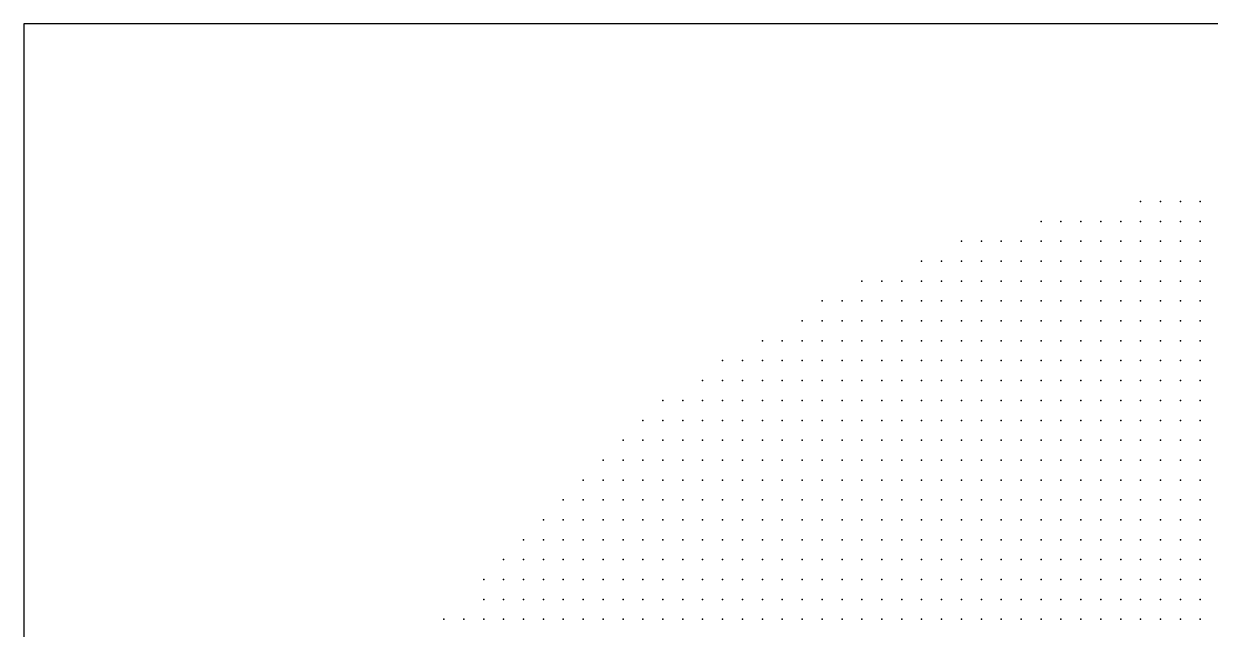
# Model space of a CAD drawing. Header units: millimetres. Extents: x 2848 to 6961, y 1568 to 7914.
# Drawn here: x 4523.9 to 4583.5, y 1676.5 to 1706.9 of the extents above; entities that cross this region are included whole.
import ezdxf

# ---------------------------------------------------------------- set-up
doc = ezdxf.new("R2010")
doc.units = ezdxf.units.MM
doc.header["$PDSIZE"] = -2

msp = doc.modelspace()

# ---------------------------------------------------------------- linework, layer by layer
msp.add_lwpolyline([(4523.893, 1586.933), (4643.893, 1586.933), (4643.893, 1706.933), (4523.893, 1706.933)], close=True)
at = {"color": 22, "true_color": 0xc83231}
for p in [(4580, 1698), (4581, 1698), (4575, 1697), (4576, 1697), (4577, 1697), (4578, 1697), (4579, 1697), (4580, 1697), (4581, 1697), (4573, 1696), (4576, 1696)]:
    msp.add_point(p, dxfattribs=at)
at = {"color": 22, "true_color": 0xdf3535}
for p in [(4582, 1698), (4583, 1698), (4582, 1697), (4583, 1697)]:
    msp.add_point(p, dxfattribs=at)
at = {"color": 22, "true_color": 0xc71a14}
for p in [(4571, 1696), (4572, 1696), (4569, 1695), (4570, 1695), (4571, 1695), (4572, 1695), (4573, 1695), (4566, 1694), (4567, 1694), (4568, 1694), (4569, 1694), (4570, 1694), (4571, 1694), (4572, 1694), (4573, 1694), (4568, 1693)]:
    msp.add_point(p, dxfattribs=at)
at = {"color": 13, "true_color": 0xb95555}
msp.add_point((4574, 1696), dxfattribs=at)
at = {"color": 15, "true_color": 0xb83a3b}
msp.add_point((4575, 1696), dxfattribs=at)
at = {"color": 22, "true_color": 0xdd3333}
msp.add_point((4577, 1696), dxfattribs=at)
at = {"color": 20, "true_color": 0xea3635}
msp.add_point((4578, 1696), dxfattribs=at)
at = {"color": 22, "true_color": 0xce3a2e}
for p in [(4579, 1696), (4577, 1684)]:
    msp.add_point(p, dxfattribs=at)
at = {"color": 22, "true_color": 0xd0392e}
for p in [(4580, 1696), (4575, 1691), (4575, 1690), (4576, 1687), (4576, 1686)]:
    msp.add_point(p, dxfattribs=at)
at = {"color": 22, "true_color": 0xd0382b}
msp.add_point((4581, 1696), dxfattribs=at)
at = {"color": 22, "true_color": 0xd2382c}
msp.add_point((4582, 1696), dxfattribs=at)
at = {"color": 22, "true_color": 0xd7392d}
msp.add_point((4583, 1696), dxfattribs=at)
at = {"color": 22, "true_color": 0xcc3228}
for p in [(4574, 1695), (4571, 1689), (4571, 1688), (4571, 1687), (4572, 1687), (4572, 1686), (4572, 1685)]:
    msp.add_point(p, dxfattribs=at)
at = {"color": 22, "true_color": 0xd2352c}
msp.add_point((4575, 1695), dxfattribs=at)
at = {"color": 22, "true_color": 0xd3362d}
msp.add_point((4576, 1695), dxfattribs=at)
at = {"color": 22, "true_color": 0xd03428}
msp.add_point((4577, 1695), dxfattribs=at)
at = {"color": 22, "true_color": 0xcd2f24}
for p in [(4578, 1695), (4577, 1679)]:
    msp.add_point(p, dxfattribs=at)
at = {"color": 22, "true_color": 0xd34134}
for p in [(4579, 1695), (4577, 1694)]:
    msp.add_point(p, dxfattribs=at)
at = {"color": 22, "true_color": 0xd44233}
msp.add_point((4580, 1695), dxfattribs=at)
at = {"color": 22, "true_color": 0xd54133}
msp.add_point((4581, 1695), dxfattribs=at)
at = {"color": 22, "true_color": 0xd74133}
msp.add_point((4582, 1695), dxfattribs=at)
at = {"color": 22, "true_color": 0xd84032}
msp.add_point((4583, 1695), dxfattribs=at)
at = {"color": 22, "true_color": 0xd13c26}
msp.add_point((4574, 1694), dxfattribs=at)
at = {"color": 22, "true_color": 0xd4412f}
msp.add_point((4575, 1694), dxfattribs=at)
at = {"color": 22, "true_color": 0xd54334}
msp.add_point((4576, 1694), dxfattribs=at)
at = {"color": 22, "true_color": 0xd03d33}
msp.add_point((4578, 1694), dxfattribs=at)
at = {"color": 22, "true_color": 0xd1322c}
msp.add_point((4579, 1694), dxfattribs=at)
at = {"color": 22, "true_color": 0xd4352f}
msp.add_point((4580, 1694), dxfattribs=at)
at = {"color": 22, "true_color": 0xd83933}
msp.add_point((4581, 1694), dxfattribs=at)
at = {"color": 22, "true_color": 0xdc3d37}
msp.add_point((4582, 1694), dxfattribs=at)
at = {"color": 13, "true_color": 0xdf403a}
msp.add_point((4583, 1694), dxfattribs=at)
at = {"color": 22, "true_color": 0xc32317}
for p in [(4564, 1693), (4565, 1693), (4563, 1692), (4564, 1692), (4565, 1692), (4561, 1691), (4562, 1691), (4563, 1691), (4564, 1691), (4565, 1691), (4559, 1690), (4560, 1690), (4561, 1690), (4562, 1690), (4563, 1690), (4564, 1690), (4565, 1690), (4563, 1684), (4564, 1678)]:
    msp.add_point(p, dxfattribs=at)
at = {"color": 13, "true_color": 0xd85157}
msp.add_point((4566, 1693), dxfattribs=at)
at = {"color": 242, "true_color": 0xce282c}
msp.add_point((4567, 1693), dxfattribs=at)
at = {"color": 22, "true_color": 0xcc2918}
msp.add_point((4569, 1693), dxfattribs=at)
at = {"color": 22, "true_color": 0xd84028}
msp.add_point((4570, 1693), dxfattribs=at)
at = {"color": 22, "true_color": 0xbc4328}
msp.add_point((4571, 1693), dxfattribs=at)
at = {"color": 22, "true_color": 0xbd3f26}
msp.add_point((4572, 1693), dxfattribs=at)
at = {"color": 22, "true_color": 0xbd3b25}
msp.add_point((4573, 1693), dxfattribs=at)
at = {"color": 22, "true_color": 0xc23625}
msp.add_point((4574, 1693), dxfattribs=at)
at = {"color": 22, "true_color": 0xc83426}
msp.add_point((4575, 1693), dxfattribs=at)
at = {"color": 22, "true_color": 0xd1342b}
msp.add_point((4576, 1693), dxfattribs=at)
at = {"color": 22, "true_color": 0xd83530}
msp.add_point((4577, 1693), dxfattribs=at)
at = {"color": 22, "true_color": 0xdb3632}
msp.add_point((4578, 1693), dxfattribs=at)
at = {"color": 15, "true_color": 0xc64734}
for p in [(4579, 1693), (4580, 1693)]:
    msp.add_point(p, dxfattribs=at)
at = {"color": 15, "true_color": 0xc64937}
for p in [(4581, 1693), (4582, 1693)]:
    msp.add_point(p, dxfattribs=at)
at = {"color": 15, "true_color": 0xc44937}
msp.add_point((4583, 1693), dxfattribs=at)
at = {"color": 22, "true_color": 0xb81d1b}
msp.add_point((4566, 1692), dxfattribs=at)
at = {"color": 22, "true_color": 0xcc2a25}
msp.add_point((4567, 1692), dxfattribs=at)
at = {"color": 22, "true_color": 0xcf2f23}
msp.add_point((4568, 1692), dxfattribs=at)
at = {"color": 22, "true_color": 0xcb301e}
msp.add_point((4569, 1692), dxfattribs=at)
at = {"color": 22, "true_color": 0xcb341f}
msp.add_point((4570, 1692), dxfattribs=at)
at = {"color": 242, "true_color": 0xd82835}
msp.add_point((4571, 1692), dxfattribs=at)
at = {"color": 242, "true_color": 0xd92a37}
msp.add_point((4572, 1692), dxfattribs=at)
at = {"color": 242, "true_color": 0xd92f38}
msp.add_point((4573, 1692), dxfattribs=at)
at = {"color": 242, "true_color": 0xd73437}
msp.add_point((4574, 1692), dxfattribs=at)
at = {"color": 22, "true_color": 0xd43633}
msp.add_point((4575, 1692), dxfattribs=at)
at = {"color": 22, "true_color": 0xd13a33}
msp.add_point((4576, 1692), dxfattribs=at)
at = {"color": 22, "true_color": 0xcf3c32}
msp.add_point((4577, 1692), dxfattribs=at)
at = {"color": 22, "true_color": 0xcf4032}
msp.add_point((4578, 1692), dxfattribs=at)
at = {"color": 22, "true_color": 0xde3b32}
for p in [(4579, 1692), (4580, 1692)]:
    msp.add_point(p, dxfattribs=at)
at = {"color": 22, "true_color": 0xdc3b31}
msp.add_point((4581, 1692), dxfattribs=at)
at = {"color": 22, "true_color": 0xdd3c32}
msp.add_point((4582, 1692), dxfattribs=at)
at = {"color": 22, "true_color": 0xdc3e35}
msp.add_point((4583, 1692), dxfattribs=at)
at = {"color": 22, "true_color": 0xcc2e22}
msp.add_point((4566, 1691), dxfattribs=at)
at = {"color": 22, "true_color": 0xce3024}
for p in [(4567, 1691), (4569, 1679)]:
    msp.add_point(p, dxfattribs=at)
at = {"color": 22, "true_color": 0xcd3124}
for p in [(4568, 1691), (4570, 1682)]:
    msp.add_point(p, dxfattribs=at)
at = {"color": 22, "true_color": 0xcb2f22}
for p in [(4569, 1691), (4569, 1690), (4568, 1689), (4569, 1686)]:
    msp.add_point(p, dxfattribs=at)
at = {"color": 22, "true_color": 0xc72e20}
msp.add_point((4570, 1691), dxfattribs=at)
at = {"color": 22, "true_color": 0xcd3329}
for p in [(4571, 1691), (4571, 1690), (4572, 1690), (4572, 1689), (4572, 1688)]:
    msp.add_point(p, dxfattribs=at)
at = {"color": 22, "true_color": 0xce342a}
msp.add_point((4572, 1691), dxfattribs=at)
at = {"color": 22, "true_color": 0xce362b}
for p in [(4573, 1691), (4573, 1690), (4574, 1688), (4574, 1687), (4574, 1686)]:
    msp.add_point(p, dxfattribs=at)
at = {"color": 22, "true_color": 0xcf372c}
for p in [(4574, 1691), (4574, 1690), (4574, 1689)]:
    msp.add_point(p, dxfattribs=at)
at = {"color": 22, "true_color": 0xd13a2f}
for p in [(4576, 1691), (4576, 1690), (4576, 1689), (4576, 1688)]:
    msp.add_point(p, dxfattribs=at)
at = {"color": 22, "true_color": 0xd13d31}
for p in [(4577, 1691), (4578, 1691), (4578, 1690), (4578, 1689)]:
    msp.add_point(p, dxfattribs=at)
at = {"color": 22, "true_color": 0xcf3d30}
for p in [(4579, 1691), (4579, 1690), (4579, 1689), (4579, 1688), (4579, 1687), (4579, 1686), (4579, 1685), (4579, 1684)]:
    msp.add_point(p, dxfattribs=at)
at = {"color": 22, "true_color": 0xd03e31}
for p in [(4580, 1691), (4580, 1690), (4580, 1689), (4580, 1688), (4580, 1687), (4580, 1686), (4580, 1685), (4580, 1684)]:
    msp.add_point(p, dxfattribs=at)
at = {"color": 22, "true_color": 0xd24033}
for p in [(4581, 1691), (4581, 1690), (4581, 1689), (4581, 1688), (4581, 1687), (4581, 1686), (4581, 1685), (4581, 1684)]:
    msp.add_point(p, dxfattribs=at)
at = {"color": 22, "true_color": 0xd44235}
for p in [(4582, 1691), (4582, 1690), (4582, 1689), (4582, 1688), (4582, 1687), (4582, 1686), (4582, 1685), (4582, 1684)]:
    msp.add_point(p, dxfattribs=at)
at = {"color": 22, "true_color": 0xd64437}
for p in [(4583, 1691), (4583, 1690), (4583, 1689), (4583, 1688), (4583, 1687), (4583, 1686), (4583, 1685), (4583, 1684)]:
    msp.add_point(p, dxfattribs=at)
at = {"color": 22, "true_color": 0xcb2d21}
for p in [(4566, 1690), (4567, 1689)]:
    msp.add_point(p, dxfattribs=at)
at = {"color": 22, "true_color": 0xcd2f23}
msp.add_point((4567, 1690), dxfattribs=at)
at = {"color": 22, "true_color": 0xcc3023}
for p in [(4568, 1690), (4569, 1689), (4569, 1688), (4569, 1687)]:
    msp.add_point(p, dxfattribs=at)
at = {"color": 22, "true_color": 0xc82f21}
for p in [(4570, 1690), (4570, 1684), (4567, 1683)]:
    msp.add_point(p, dxfattribs=at)
at = {"color": 22, "true_color": 0xd03c30}
for p in [(4577, 1690), (4577, 1689), (4577, 1688), (4578, 1688), (4578, 1687), (4578, 1686)]:
    msp.add_point(p, dxfattribs=at)
at = {"color": 14, "true_color": 0xaf0000}
for p in [(4558, 1689), (4556, 1688), (4557, 1688), (4558, 1688), (4555, 1687), (4556, 1687), (4557, 1687), (4558, 1687), (4554, 1686)]:
    msp.add_point(p, dxfattribs=at)
at = {"color": 242, "true_color": 0xc01b22}
msp.add_point((4559, 1689), dxfattribs=at)
at = {"color": 12, "true_color": 0xd2070b}
msp.add_point((4560, 1689), dxfattribs=at)
at = {"color": 22, "true_color": 0xd22715}
msp.add_point((4561, 1689), dxfattribs=at)
at = {"color": 24, "true_color": 0x9e2400}
msp.add_point((4562, 1689), dxfattribs=at)
at = {"color": 22, "true_color": 0xc42418}
for p in [(4563, 1689), (4563, 1685), (4564, 1684)]:
    msp.add_point(p, dxfattribs=at)
at = {"color": 22, "true_color": 0xc6261a}
for p in [(4564, 1689), (4563, 1688), (4564, 1688), (4563, 1687), (4564, 1687), (4565, 1687), (4565, 1686), (4565, 1685), (4565, 1684), (4565, 1683)]:
    msp.add_point(p, dxfattribs=at)
at = {"color": 22, "true_color": 0xc8281c}
msp.add_point((4565, 1689), dxfattribs=at)
at = {"color": 22, "true_color": 0xc92b1f}
for p in [(4566, 1689), (4567, 1688), (4567, 1684), (4568, 1678)]:
    msp.add_point(p, dxfattribs=at)
at = {"color": 22, "true_color": 0xca3123}
for p in [(4570, 1689), (4570, 1686)]:
    msp.add_point(p, dxfattribs=at)
at = {"color": 22, "true_color": 0xcd352a}
for p in [(4573, 1689), (4573, 1688), (4574, 1685), (4574, 1684)]:
    msp.add_point(p, dxfattribs=at)
at = {"color": 22, "true_color": 0xcf382d}
for p in [(4575, 1689), (4575, 1688), (4575, 1687), (4576, 1685), (4576, 1684)]:
    msp.add_point(p, dxfattribs=at)
at = {"color": 12, "true_color": 0xca1911}
msp.add_point((4559, 1688), dxfattribs=at)
at = {"color": 22, "true_color": 0xd51f12}
msp.add_point((4560, 1688), dxfattribs=at)
at = {"color": 22, "true_color": 0xc91a09}
msp.add_point((4561, 1688), dxfattribs=at)
at = {"color": 22, "true_color": 0xd12a18}
msp.add_point((4562, 1688), dxfattribs=at)
at = {"color": 22, "true_color": 0xc7271b}
for p in [(4565, 1688), (4570, 1680)]:
    msp.add_point(p, dxfattribs=at)
at = {"color": 22, "true_color": 0xc7291d}
for p in [(4566, 1688), (4566, 1684)]:
    msp.add_point(p, dxfattribs=at)
at = {"color": 22, "true_color": 0xca2e21}
for p in [(4568, 1688), (4569, 1685), (4569, 1684)]:
    msp.add_point(p, dxfattribs=at)
at = {"color": 22, "true_color": 0xcb3224}
for p in [(4570, 1688), (4570, 1687)]:
    msp.add_point(p, dxfattribs=at)
at = {"color": 22, "true_color": 0xc42a12}
msp.add_point((4559, 1687), dxfattribs=at)
at = {"color": 22, "true_color": 0xb92e17}
msp.add_point((4560, 1687), dxfattribs=at)
at = {"color": 22, "true_color": 0xca2c23}
msp.add_point((4561, 1687), dxfattribs=at)
at = {"color": 242, "true_color": 0xd31821}
msp.add_point((4562, 1687), dxfattribs=at)
at = {"color": 22, "true_color": 0xc6281c}
for p in [(4566, 1687), (4566, 1686), (4566, 1685)]:
    msp.add_point(p, dxfattribs=at)
at = {"color": 22, "true_color": 0xc82a1e}
for p in [(4567, 1687), (4567, 1686), (4567, 1685)]:
    msp.add_point(p, dxfattribs=at)
at = {"color": 22, "true_color": 0xc92d20}
for p in [(4568, 1687), (4568, 1686), (4568, 1685), (4568, 1684)]:
    msp.add_point(p, dxfattribs=at)
at = {"color": 22, "true_color": 0xcc3429}
for p in [(4573, 1687), (4573, 1686), (4573, 1685), (4573, 1684)]:
    msp.add_point(p, dxfattribs=at)
at = {"color": 22, "true_color": 0xcf3b2f}
for p in [(4577, 1687), (4577, 1686), (4577, 1685), (4578, 1685), (4578, 1684)]:
    msp.add_point(p, dxfattribs=at)
at = {"color": 12, "true_color": 0xbe1009}
msp.add_point((4555, 1686), dxfattribs=at)
at = {"color": 22, "true_color": 0xd6241a}
msp.add_point((4556, 1686), dxfattribs=at)
at = {"color": 22, "true_color": 0xcd1b0d}
msp.add_point((4557, 1686), dxfattribs=at)
at = {"color": 12, "true_color": 0xc01704}
msp.add_point((4558, 1686), dxfattribs=at)
at = {"color": 22, "true_color": 0xc52a16}
msp.add_point((4559, 1686), dxfattribs=at)
at = {"color": 22, "true_color": 0xb72317}
msp.add_point((4560, 1686), dxfattribs=at)
at = {"color": 24, "true_color": 0xb11717}
msp.add_point((4561, 1686), dxfattribs=at)
at = {"color": 242, "true_color": 0xca2931}
msp.add_point((4562, 1686), dxfattribs=at)
at = {"color": 22, "true_color": 0xc52519}
for p in [(4563, 1686), (4564, 1686), (4564, 1685)]:
    msp.add_point(p, dxfattribs=at)
at = {"color": 22, "true_color": 0xcb3127}
for p in [(4571, 1686), (4571, 1685), (4571, 1684), (4572, 1684)]:
    msp.add_point(p, dxfattribs=at)
at = {"color": 22, "true_color": 0xce372c}
for p in [(4575, 1686), (4575, 1685), (4575, 1684)]:
    msp.add_point(p, dxfattribs=at)
at = {"color": 12, "true_color": 0xb90000}
for p in [(4553, 1685), (4554, 1685), (4552, 1684), (4553, 1684), (4554, 1684), (4551, 1683), (4552, 1683), (4550, 1682), (4551, 1682), (4552, 1682), (4549, 1681), (4548, 1680), (4549, 1680), (4547, 1679), (4549, 1678)]:
    msp.add_point(p, dxfattribs=at)
at = {"color": 12, "true_color": 0xd01107}
msp.add_point((4555, 1685), dxfattribs=at)
at = {"color": 12, "true_color": 0xb40700}
msp.add_point((4556, 1685), dxfattribs=at)
at = {"color": 12, "true_color": 0xb71707}
msp.add_point((4557, 1685), dxfattribs=at)
at = {"color": 22, "true_color": 0xc82619}
msp.add_point((4558, 1685), dxfattribs=at)
at = {"color": 22, "true_color": 0xc91c16}
msp.add_point((4559, 1685), dxfattribs=at)
at = {"color": 22, "true_color": 0xca1a1a}
msp.add_point((4560, 1685), dxfattribs=at)
at = {"color": 22, "true_color": 0xc62421}
msp.add_point((4561, 1685), dxfattribs=at)
at = {"color": 24, "true_color": 0xb4211a}
msp.add_point((4562, 1685), dxfattribs=at)
at = {"color": 22, "true_color": 0xc93022}
msp.add_point((4570, 1685), dxfattribs=at)
at = {"color": 24, "true_color": 0xb11b0a}
msp.add_point((4555, 1684), dxfattribs=at)
at = {"color": 22, "true_color": 0xbe2517}
msp.add_point((4556, 1684), dxfattribs=at)
at = {"color": 22, "true_color": 0xc11c18}
msp.add_point((4557, 1684), dxfattribs=at)
at = {"color": 12, "true_color": 0xbe0e10}
msp.add_point((4558, 1684), dxfattribs=at)
at = {"color": 12, "true_color": 0xcc1318}
msp.add_point((4559, 1684), dxfattribs=at)
at = {"color": 22, "true_color": 0xd3201c}
msp.add_point((4560, 1684), dxfattribs=at)
at = {"color": 22, "true_color": 0xca2217}
msp.add_point((4561, 1684), dxfattribs=at)
at = {"color": 22, "true_color": 0xc0210e}
msp.add_point((4562, 1684), dxfattribs=at)
at = {"color": 12, "true_color": 0xb90800}
msp.add_point((4553, 1683), dxfattribs=at)
at = {"color": 22, "true_color": 0xc02006}
msp.add_point((4554, 1683), dxfattribs=at)
at = {"color": 12, "true_color": 0xbc140b}
msp.add_point((4555, 1683), dxfattribs=at)
at = {"color": 12, "true_color": 0xbd150c}
msp.add_point((4556, 1683), dxfattribs=at)
at = {"color": 12, "true_color": 0xbe160d}
for p in [(4557, 1683), (4557, 1682), (4558, 1680)]:
    msp.add_point(p, dxfattribs=at)
at = {"color": 12, "true_color": 0xbf180f}
for p in [(4558, 1683), (4558, 1682)]:
    msp.add_point(p, dxfattribs=at)
at = {"color": 22, "true_color": 0xc11a11}
for p in [(4559, 1683), (4559, 1682), (4560, 1680), (4561, 1679)]:
    msp.add_point(p, dxfattribs=at)
at = {"color": 22, "true_color": 0xc11d13}
for p in [(4560, 1683), (4560, 1682), (4561, 1681)]:
    msp.add_point(p, dxfattribs=at)
at = {"color": 22, "true_color": 0xc31f15}
for p in [(4561, 1683), (4562, 1682), (4563, 1682), (4565, 1677)]:
    msp.add_point(p, dxfattribs=at)
at = {"color": 22, "true_color": 0xc22015}
msp.add_point((4562, 1683), dxfattribs=at)
at = {"color": 22, "true_color": 0xc72017}
for p in [(4563, 1683), (4566, 1677)]:
    msp.add_point(p, dxfattribs=at)
at = {"color": 22, "true_color": 0xc62218}
msp.add_point((4564, 1683), dxfattribs=at)
at = {"color": 22, "true_color": 0xc62a1d}
msp.add_point((4566, 1683), dxfattribs=at)
at = {"color": 22, "true_color": 0xc83022}
msp.add_point((4568, 1683), dxfattribs=at)
at = {"color": 22, "true_color": 0xc72f21}
msp.add_point((4569, 1683), dxfattribs=at)
at = {"color": 22, "true_color": 0xc52d1f}
msp.add_point((4570, 1683), dxfattribs=at)
at = {"color": 22, "true_color": 0xb7371a}
msp.add_point((4571, 1683), dxfattribs=at)
at = {"color": 22, "true_color": 0xbd311a}
msp.add_point((4572, 1683), dxfattribs=at)
at = {"color": 22, "true_color": 0xcb2e1f}
msp.add_point((4573, 1683), dxfattribs=at)
at = {"color": 22, "true_color": 0xd53328}
msp.add_point((4574, 1683), dxfattribs=at)
at = {"color": 22, "true_color": 0xd3372a}
msp.add_point((4575, 1683), dxfattribs=at)
at = {"color": 22, "true_color": 0xce3726}
msp.add_point((4576, 1683), dxfattribs=at)
at = {"color": 22, "true_color": 0xd53a28}
msp.add_point((4577, 1683), dxfattribs=at)
at = {"color": 22, "true_color": 0xe1402e}
msp.add_point((4578, 1683), dxfattribs=at)
at = {"color": 22, "true_color": 0xc03e24}
msp.add_point((4579, 1683), dxfattribs=at)
at = {"color": 22, "true_color": 0xca492c}
msp.add_point((4580, 1683), dxfattribs=at)
at = {"color": 22, "true_color": 0xcd4a2c}
msp.add_point((4581, 1683), dxfattribs=at)
at = {"color": 22, "true_color": 0xce4b2d}
msp.add_point((4582, 1683), dxfattribs=at)
at = {"color": 32, "true_color": 0xd15031}
msp.add_point((4583, 1683), dxfattribs=at)
at = {"color": 12, "true_color": 0xc31009}
msp.add_point((4553, 1682), dxfattribs=at)
at = {"color": 14, "true_color": 0xb00f00}
msp.add_point((4554, 1682), dxfattribs=at)
at = {"color": 12, "true_color": 0xbd120a}
for p in [(4555, 1682), (4555, 1681), (4556, 1681)]:
    msp.add_point(p, dxfattribs=at)
at = {"color": 12, "true_color": 0xbe130b}
for p in [(4556, 1682), (4557, 1680), (4558, 1679)]:
    msp.add_point(p, dxfattribs=at)
at = {"color": 22, "true_color": 0xc21e14}
for p in [(4561, 1682), (4564, 1682), (4562, 1681)]:
    msp.add_point(p, dxfattribs=at)
at = {"color": 22, "true_color": 0xbf1f13}
for p in [(4565, 1682), (4564, 1680), (4564, 1679)]:
    msp.add_point(p, dxfattribs=at)
at = {"color": 22, "true_color": 0xbc1e12}
msp.add_point((4566, 1682), dxfattribs=at)
at = {"color": 22, "true_color": 0xbc2013}
msp.add_point((4567, 1682), dxfattribs=at)
at = {"color": 22, "true_color": 0xc12518}
msp.add_point((4568, 1682), dxfattribs=at)
at = {"color": 22, "true_color": 0xc82c1f}
msp.add_point((4569, 1682), dxfattribs=at)
at = {"color": 20, "true_color": 0xea2d2b}
msp.add_point((4571, 1682), dxfattribs=at)
at = {"color": 22, "true_color": 0xe3312d}
msp.add_point((4572, 1682), dxfattribs=at)
at = {"color": 22, "true_color": 0xd2362a}
msp.add_point((4573, 1682), dxfattribs=at)
at = {"color": 22, "true_color": 0xbe3b27}
msp.add_point((4574, 1682), dxfattribs=at)
at = {"color": 15, "true_color": 0xb44228}
msp.add_point((4575, 1682), dxfattribs=at)
at = {"color": 15, "true_color": 0xba442a}
msp.add_point((4576, 1682), dxfattribs=at)
at = {"color": 22, "true_color": 0xc43d27}
msp.add_point((4577, 1682), dxfattribs=at)
at = {"color": 22, "true_color": 0xcc3524}
msp.add_point((4578, 1682), dxfattribs=at)
at = {"color": 22, "true_color": 0xdc352d}
msp.add_point((4579, 1682), dxfattribs=at)
at = {"color": 20, "true_color": 0xe64239}
msp.add_point((4580, 1682), dxfattribs=at)
at = {"color": 22, "true_color": 0xe23e35}
msp.add_point((4581, 1682), dxfattribs=at)
at = {"color": 22, "true_color": 0xd53229}
msp.add_point((4582, 1682), dxfattribs=at)
at = {"color": 22, "true_color": 0xd9362d}
msp.add_point((4583, 1682), dxfattribs=at)
at = {"color": 244, "true_color": 0xa91416}
msp.add_point((4550, 1681), dxfattribs=at)
at = {"color": 14, "true_color": 0xb10000}
msp.add_point((4551, 1681), dxfattribs=at)
at = {"color": 12, "true_color": 0xc90506}
msp.add_point((4552, 1681), dxfattribs=at)
at = {"color": 12, "true_color": 0xc6130e}
msp.add_point((4553, 1681), dxfattribs=at)
at = {"color": 12, "true_color": 0xb41006}
msp.add_point((4554, 1681), dxfattribs=at)
at = {"color": 12, "true_color": 0xbf140c}
for p in [(4557, 1681), (4559, 1678)]:
    msp.add_point(p, dxfattribs=at)
at = {"color": 12, "true_color": 0xbf170e}
for p in [(4558, 1681), (4560, 1678)]:
    msp.add_point(p, dxfattribs=at)
at = {"color": 12, "true_color": 0xc01910}
msp.add_point((4559, 1681), dxfattribs=at)
at = {"color": 22, "true_color": 0xc21b12}
for p in [(4560, 1681), (4561, 1680), (4562, 1679), (4566, 1679)]:
    msp.add_point(p, dxfattribs=at)
at = {"color": 22, "true_color": 0xc42217}
for p in [(4563, 1681), (4565, 1680)]:
    msp.add_point(p, dxfattribs=at)
at = {"color": 22, "true_color": 0xc8261b}
msp.add_point((4564, 1681), dxfattribs=at)
at = {"color": 22, "true_color": 0xcc2a1f}
msp.add_point((4565, 1681), dxfattribs=at)
at = {"color": 22, "true_color": 0xcd2b20}
msp.add_point((4566, 1681), dxfattribs=at)
at = {"color": 22, "true_color": 0xcb291e}
msp.add_point((4567, 1681), dxfattribs=at)
at = {"color": 22, "true_color": 0xc9291d}
msp.add_point((4568, 1681), dxfattribs=at)
at = {"color": 22, "true_color": 0xca2a1e}
msp.add_point((4569, 1681), dxfattribs=at)
at = {"color": 22, "true_color": 0xcc2c20}
msp.add_point((4570, 1681), dxfattribs=at)
at = {"color": 22, "true_color": 0xb52618}
msp.add_point((4571, 1681), dxfattribs=at)
at = {"color": 22, "true_color": 0xc62c22}
msp.add_point((4572, 1681), dxfattribs=at)
at = {"color": 22, "true_color": 0xd62d28}
msp.add_point((4573, 1681), dxfattribs=at)
at = {"color": 22, "true_color": 0xdc2d28}
msp.add_point((4574, 1681), dxfattribs=at)
at = {"color": 22, "true_color": 0xdb372e}
msp.add_point((4575, 1681), dxfattribs=at)
at = {"color": 22, "true_color": 0xd54635}
msp.add_point((4576, 1681), dxfattribs=at)
at = {"color": 15, "true_color": 0xc0482f}
msp.add_point((4577, 1681), dxfattribs=at)
at = {"color": 34, "true_color": 0xa94223}
msp.add_point((4578, 1681), dxfattribs=at)
at = {"color": 22, "true_color": 0xcf412d}
msp.add_point((4579, 1681), dxfattribs=at)
at = {"color": 22, "true_color": 0xd14534}
msp.add_point((4580, 1681), dxfattribs=at)
at = {"color": 15, "true_color": 0xca4639}
msp.add_point((4581, 1681), dxfattribs=at)
at = {"color": 15, "true_color": 0xc34338}
msp.add_point((4582, 1681), dxfattribs=at)
at = {"color": 13, "true_color": 0xc9493e}
msp.add_point((4583, 1681), dxfattribs=at)
at = {"color": 12, "true_color": 0xb40000}
msp.add_point((4550, 1680), dxfattribs=at)
at = {"color": 12, "true_color": 0xd40f07}
msp.add_point((4551, 1680), dxfattribs=at)
at = {"color": 12, "true_color": 0xb50000}
msp.add_point((4552, 1680), dxfattribs=at)
at = {"color": 12, "true_color": 0xb80a03}
msp.add_point((4553, 1680), dxfattribs=at)
at = {"color": 12, "true_color": 0xc41414}
msp.add_point((4554, 1680), dxfattribs=at)
at = {"color": 12, "true_color": 0xbc0f08}
for p in [(4555, 1680), (4556, 1679), (4557, 1678)]:
    msp.add_point(p, dxfattribs=at)
at = {"color": 12, "true_color": 0xbd1009}
for p in [(4556, 1680), (4557, 1679), (4558, 1677)]:
    msp.add_point(p, dxfattribs=at)
at = {"color": 12, "true_color": 0xc0180f}
for p in [(4559, 1680), (4560, 1679), (4561, 1677)]:
    msp.add_point(p, dxfattribs=at)
at = {"color": 22, "true_color": 0xc31c13}
msp.add_point((4562, 1680), dxfattribs=at)
at = {"color": 22, "true_color": 0xba1c10}
msp.add_point((4563, 1680), dxfattribs=at)
at = {"color": 22, "true_color": 0xc9251b}
msp.add_point((4566, 1680), dxfattribs=at)
at = {"color": 22, "true_color": 0xcd261d}
for p in [(4567, 1680), (4566, 1678)]:
    msp.add_point(p, dxfattribs=at)
at = {"color": 22, "true_color": 0xcb271d}
msp.add_point((4568, 1680), dxfattribs=at)
at = {"color": 22, "true_color": 0xc9271c}
msp.add_point((4569, 1680), dxfattribs=at)
at = {"color": 22, "true_color": 0xce3628}
msp.add_point((4571, 1680), dxfattribs=at)
at = {"color": 22, "true_color": 0xc83a26}
msp.add_point((4572, 1680), dxfattribs=at)
at = {"color": 22, "true_color": 0xc23a22}
msp.add_point((4573, 1680), dxfattribs=at)
at = {"color": 22, "true_color": 0xc2361d}
msp.add_point((4574, 1680), dxfattribs=at)
at = {"color": 22, "true_color": 0xcb331e}
msp.add_point((4575, 1680), dxfattribs=at)
at = {"color": 22, "true_color": 0xd83526}
msp.add_point((4576, 1680), dxfattribs=at)
at = {"color": 22, "true_color": 0xe1362c}
msp.add_point((4577, 1680), dxfattribs=at)
at = {"color": 22, "true_color": 0xe0352d}
msp.add_point((4578, 1680), dxfattribs=at)
at = {"color": 22, "true_color": 0xdd3e21}
msp.add_point((4579, 1680), dxfattribs=at)
at = {"color": 22, "true_color": 0xce361f}
msp.add_point((4580, 1680), dxfattribs=at)
at = {"color": 22, "true_color": 0xcb3e2d}
msp.add_point((4581, 1680), dxfattribs=at)
at = {"color": 13, "true_color": 0xce4940}
msp.add_point((4582, 1680), dxfattribs=at)
at = {"color": 15, "true_color": 0xc5463f}
msp.add_point((4583, 1680), dxfattribs=at)
at = {"color": 244, "true_color": 0x9c1e21}
msp.add_point((4548, 1679), dxfattribs=at)
at = {"color": 14, "true_color": 0xb00000}
msp.add_point((4549, 1679), dxfattribs=at)
at = {"color": 12, "true_color": 0xcb0c04}
msp.add_point((4550, 1679), dxfattribs=at)
at = {"color": 14, "true_color": 0xb10500}
msp.add_point((4551, 1679), dxfattribs=at)
at = {"color": 24, "true_color": 0xb31400}
msp.add_point((4552, 1679), dxfattribs=at)
at = {"color": 12, "true_color": 0xb30a03}
msp.add_point((4553, 1679), dxfattribs=at)
at = {"color": 12, "true_color": 0xc1060d}
msp.add_point((4554, 1679), dxfattribs=at)
at = {"color": 12, "true_color": 0xbb0e07}
msp.add_point((4555, 1679), dxfattribs=at)
at = {"color": 12, "true_color": 0xc0150d}
for p in [(4559, 1679), (4560, 1677)]:
    msp.add_point(p, dxfattribs=at)
at = {"color": 22, "true_color": 0xc02417}
msp.add_point((4563, 1679), dxfattribs=at)
at = {"color": 22, "true_color": 0xbe1a10}
msp.add_point((4565, 1679), dxfattribs=at)
at = {"color": 22, "true_color": 0xc92219}
msp.add_point((4567, 1679), dxfattribs=at)
at = {"color": 22, "true_color": 0xce2c21}
msp.add_point((4568, 1679), dxfattribs=at)
at = {"color": 22, "true_color": 0xcc3325}
msp.add_point((4570, 1679), dxfattribs=at)
at = {"color": 22, "true_color": 0xcc2b19}
msp.add_point((4571, 1679), dxfattribs=at)
at = {"color": 22, "true_color": 0xc12f16}
msp.add_point((4572, 1679), dxfattribs=at)
at = {"color": 22, "true_color": 0xbd3817}
msp.add_point((4573, 1679), dxfattribs=at)
at = {"color": 22, "true_color": 0xc43b1b}
msp.add_point((4574, 1679), dxfattribs=at)
at = {"color": 22, "true_color": 0xcb331b}
msp.add_point((4575, 1679), dxfattribs=at)
at = {"color": 22, "true_color": 0xcd2b1c}
msp.add_point((4576, 1679), dxfattribs=at)
at = {"color": 22, "true_color": 0xce3a30}
msp.add_point((4578, 1679), dxfattribs=at)
at = {"color": 32, "true_color": 0xcd582d}
msp.add_point((4579, 1679), dxfattribs=at)
at = {"color": 13, "true_color": 0xcc5c36}
msp.add_point((4580, 1679), dxfattribs=at)
at = {"color": 23, "true_color": 0xdc7858}
msp.add_point((4581, 1679), dxfattribs=at)
at = {"color": 11, "true_color": 0xe98d74}
msp.add_point((4582, 1679), dxfattribs=at)
at = {"color": 21, "true_color": 0xe8937e}
msp.add_point((4583, 1679), dxfattribs=at)
at = {"color": 13, "true_color": 0xd23b40}
msp.add_point((4547, 1678), dxfattribs=at)
at = {"color": 14, "true_color": 0xa60001}
msp.add_point((4548, 1678), dxfattribs=at)
at = {"color": 12, "true_color": 0xc31208}
msp.add_point((4550, 1678), dxfattribs=at)
at = {"color": 14, "true_color": 0xa20700}
msp.add_point((4551, 1678), dxfattribs=at)
at = {"color": 24, "true_color": 0xab1602}
msp.add_point((4552, 1678), dxfattribs=at)
at = {"color": 22, "true_color": 0xc11a12}
msp.add_point((4553, 1678), dxfattribs=at)
at = {"color": 12, "true_color": 0xbc0002}
msp.add_point((4554, 1678), dxfattribs=at)
at = {"color": 12, "true_color": 0xbb0d06}
for p in [(4555, 1678), (4556, 1677)]:
    msp.add_point(p, dxfattribs=at)
at = {"color": 12, "true_color": 0xbc0e07}
for p in [(4556, 1678), (4557, 1677)]:
    msp.add_point(p, dxfattribs=at)
at = {"color": 12, "true_color": 0xbe110a}
msp.add_point((4558, 1678), dxfattribs=at)
at = {"color": 12, "true_color": 0xc11910}
for p in [(4561, 1678), (4562, 1678), (4562, 1677)]:
    msp.add_point(p, dxfattribs=at)
at = {"color": 22, "true_color": 0xbf2316}
msp.add_point((4563, 1678), dxfattribs=at)
at = {"color": 22, "true_color": 0xc72319}
msp.add_point((4565, 1678), dxfattribs=at)
at = {"color": 22, "true_color": 0xce2a20}
msp.add_point((4567, 1678), dxfattribs=at)
at = {"color": 22, "true_color": 0xbe2b1b}
msp.add_point((4569, 1678), dxfattribs=at)
at = {"color": 22, "true_color": 0xb72817}
msp.add_point((4570, 1678), dxfattribs=at)
at = {"color": 22, "true_color": 0xc32c17}
msp.add_point((4571, 1678), dxfattribs=at)
at = {"color": 22, "true_color": 0xb92d12}
msp.add_point((4572, 1678), dxfattribs=at)
at = {"color": 22, "true_color": 0xb72d11}
msp.add_point((4573, 1678), dxfattribs=at)
at = {"color": 22, "true_color": 0xc33319}
msp.add_point((4574, 1678), dxfattribs=at)
at = {"color": 22, "true_color": 0xd94835}
msp.add_point((4575, 1678), dxfattribs=at)
at = {"color": 13, "true_color": 0xe77260}
msp.add_point((4576, 1678), dxfattribs=at)
at = {"color": 21, "true_color": 0xe9a990}
msp.add_point((4577, 1678), dxfattribs=at)
at = {"color": 254, "true_color": 0xe5d1b0}
msp.add_point((4578, 1678), dxfattribs=at)
at = {"color": 254, "true_color": 0xf2e4c7}
msp.add_point((4579, 1678), dxfattribs=at)
at = {"color": 254, "true_color": 0xfbebca}
msp.add_point((4580, 1678), dxfattribs=at)
at = {"color": 7, "true_color": 0xfffad7}
msp.add_point((4581, 1678), dxfattribs=at)
at = {"color": 254, "true_color": 0xfff3cc}
msp.add_point((4582, 1678), dxfattribs=at)
at = {"color": 254, "true_color": 0xf9e3bc}
msp.add_point((4583, 1678), dxfattribs=at)
at = {"color": 12, "true_color": 0xb40c03}
for p in [(4545, 1677), (4546, 1677)]:
    msp.add_point(p, dxfattribs=at)
at = {"color": 14, "true_color": 0xa10000}
msp.add_point((4547, 1677), dxfattribs=at)
at = {"color": 22, "true_color": 0xce211b}
msp.add_point((4548, 1677), dxfattribs=at)
at = {"color": 14, "true_color": 0xae0100}
msp.add_point((4549, 1677), dxfattribs=at)
at = {"color": 14, "true_color": 0xb10803}
msp.add_point((4550, 1677), dxfattribs=at)
at = {"color": 12, "true_color": 0xb9140e}
msp.add_point((4551, 1677), dxfattribs=at)
at = {"color": 14, "true_color": 0xab0700}
msp.add_point((4552, 1677), dxfattribs=at)
at = {"color": 12, "true_color": 0xc51812}
msp.add_point((4553, 1677), dxfattribs=at)
at = {"color": 12, "true_color": 0xba0702}
msp.add_point((4554, 1677), dxfattribs=at)
at = {"color": 12, "true_color": 0xba0c05}
msp.add_point((4555, 1677), dxfattribs=at)
at = {"color": 12, "true_color": 0xbf120b}
msp.add_point((4559, 1677), dxfattribs=at)
at = {"color": 24, "true_color": 0xb21408}
msp.add_point((4563, 1677), dxfattribs=at)
at = {"color": 22, "true_color": 0xbb1b0f}
msp.add_point((4564, 1677), dxfattribs=at)
at = {"color": 22, "true_color": 0xc12115}
msp.add_point((4567, 1677), dxfattribs=at)
at = {"color": 22, "true_color": 0xb92314}
msp.add_point((4568, 1677), dxfattribs=at)
at = {"color": 22, "true_color": 0xb42b18}
msp.add_point((4569, 1677), dxfattribs=at)
at = {"color": 22, "true_color": 0xb2311b}
msp.add_point((4570, 1677), dxfattribs=at)
at = {"color": 22, "true_color": 0xc72a25}
msp.add_point((4571, 1677), dxfattribs=at)
at = {"color": 13, "true_color": 0xd5624d}
msp.add_point((4572, 1677), dxfattribs=at)
at = {"color": 33, "true_color": 0xe1a07a}
msp.add_point((4573, 1677), dxfattribs=at)
at = {"color": 31, "true_color": 0xf1c79d}
msp.add_point((4574, 1677), dxfattribs=at)
at = {"color": 254, "true_color": 0xffe3c3}
msp.add_point((4575, 1677), dxfattribs=at)
at = {"color": 7, "true_color": 0xfff6e3}
msp.add_point((4576, 1677), dxfattribs=at)
at = {"color": 7, "true_color": 0xf7ede1}
msp.add_point((4577, 1677), dxfattribs=at)
at = {"color": 254, "true_color": 0xc6d6c9}
msp.add_point((4578, 1677), dxfattribs=at)
at = {"color": 151, "true_color": 0x98bee3}
msp.add_point((4579, 1677), dxfattribs=at)
at = {"color": 253, "true_color": 0x9db3cb}
msp.add_point((4580, 1677), dxfattribs=at)
at = {"color": 254, "true_color": 0xceccd1}
msp.add_point((4581, 1677), dxfattribs=at)
at = {"color": 254, "true_color": 0xfee4d7}
msp.add_point((4582, 1677), dxfattribs=at)
at = {"color": 254, "true_color": 0xffdfc4}
msp.add_point((4583, 1677), dxfattribs=at)

doc.saveas('drawing.dxf')
